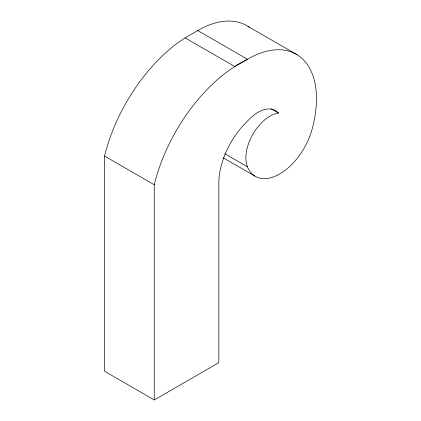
<?xml version="1.0" encoding="UTF-8"?>
<svg xmlns="http://www.w3.org/2000/svg" width="421" height="421" viewBox="0 0 421 421"><rect width="100%" height="100%" fill="white"/><g stroke="black" fill="none" stroke-linecap="round" stroke-linejoin="round"><path stroke-width="0.63" d="M297.2 54.804L247.506 26.113A97.283 56.167 -60 0 0 197.744 30.565L185.087 37.869L177.678 42.905A128.084 73.949 -60 0 0 104.571 156.08L104.571 371.259L154.265 399.95L218.825 362.676L218.825 183.361A58.598 33.833 -60 0 1 247.437 121.18A34.948 20.176 -60 0 1 278.497 113.049L271.156 108.807M197.744 30.565L247.437 59.25A97.283 56.167 -60 0 1 312.014 129.557A48.836 28.196 -60 0 1 279.728 173.936A48.836 28.196 -60 0 1 247.437 166.842L224.851 153.802M185.087 37.869L234.781 66.56L247.437 59.25L237.386 64.792L227.372 71.596A128.084 73.949 -60 0 0 154.265 184.772L154.265 399.95M223.198 157.807L254.821 176.062M104.571 156.08L154.265 184.772M247.437 166.842A34.059 19.666 -60 0 1 252.926 134.146A34.059 19.666 -60 0 1 278.497 113.049M248.053 26.455A97.283 56.167 -60 0 1 249.653 27.56"/></g></svg>
